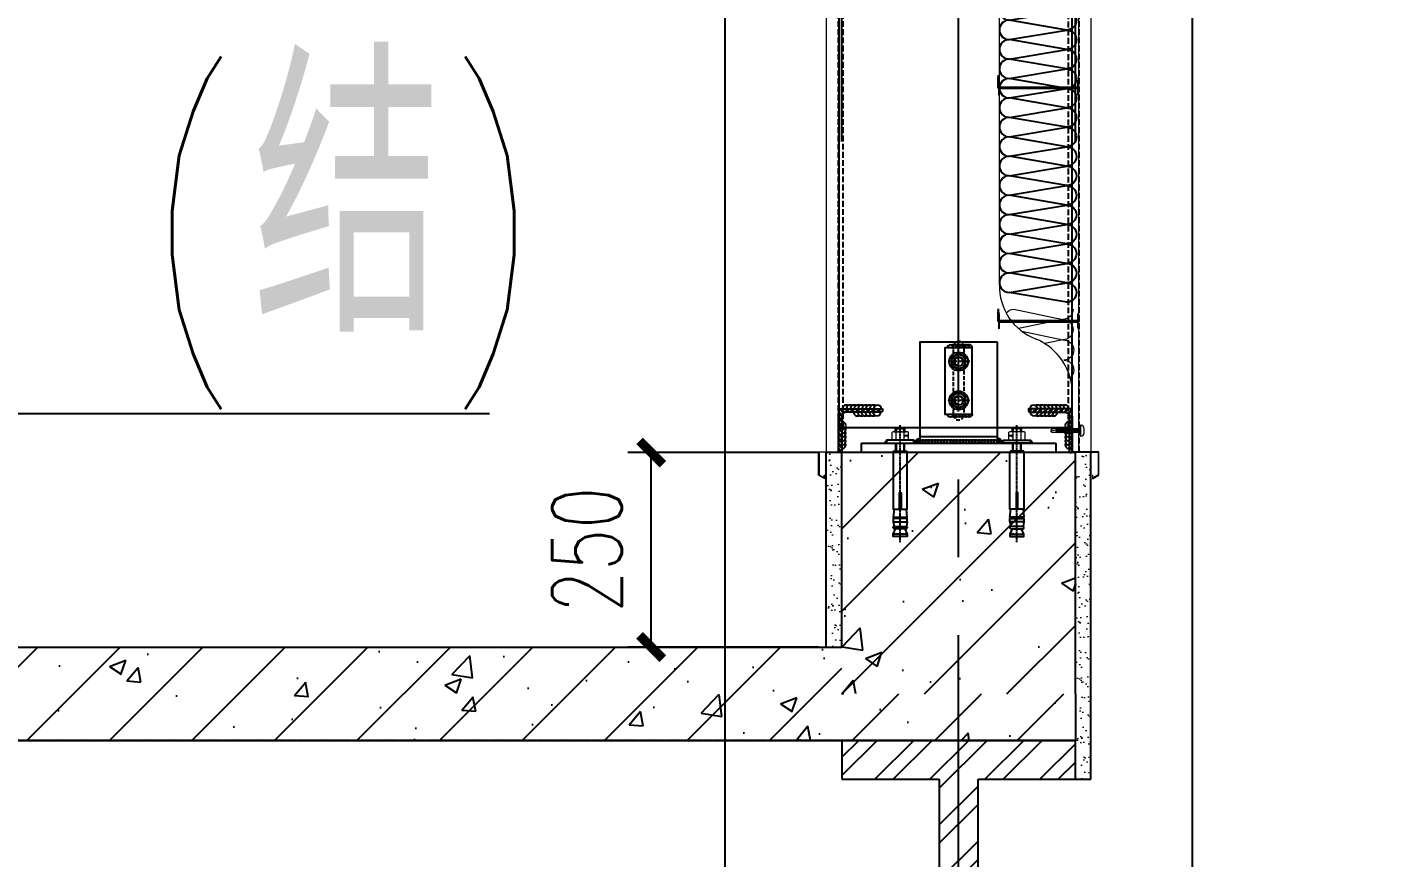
# Model space of a CAD drawing. Extents: x 220580 to 2027826, y -309201 to 71987.
# Drawn here: x 289625 to 291389, y -191068 to -190001 of the extents above; entities that cross this region are included whole.
import ezdxf
from ezdxf.enums import TextEntityAlignment as Align
from ezdxf.xclip import XClip

# ---------------------------------------------------------------- set-up
doc = ezdxf.new("R2010")
doc.units = 0
for name, pattern in [('CENTER', [2, 1.25, -0.25, 0.25, -0.25]), ('DASH', [0.35, 0.25, -0.1]), ('ZN-CENTER', [2, 1.25, -0.25, 0.25, -0.25]), ('ZN-DASH', [0.35, 0.25, -0.1])]:
    doc.linetypes.add(name, pattern=pattern)
for name, color, linetype in [('!ZN1-填充-8', 8, 'Continuous'), ('!ZN3-玻璃幕墙-4', 4, 'Continuous'), ('!ZN3-铝板幕墙-3', 3, 'Continuous'), ('!ZN4-焊缝-8', 8, 'Continuous'), ('!ZN4-辅助材料-1', 1, 'Continuous'), ('!ZN4-配件-11', 11, 'Continuous'), ('!ZN5-钢材投影-40', 40, 'Continuous'), ('!ZN5-钢材断面-2', 2, 'Continuous'), ('!ZN6-虚线-8', 8, 'ZN-DASH'), ('0-钢材投影', 40, 'Continuous'), ('1 轴线 辅助线', 1, 'CENTER'), ('11紧固件', 11, 'Continuous'), ('11配件', 11, 'Continuous'), ('20剖面图$0$AS-COLN', 6, 'Continuous'), ('20剖面图$0$PUB_HATCH', 8, 'Continuous'), ('40钢材投影', 40, 'Continuous'), ('A-AXIS-DP', 126, 'Continuous'), ('A-LIN-V', 9, 'Continuous'), ('A-SFCE', 30, 'Continuous'), ('AS-COLN', 6, 'Continuous'), ('COLUMN', 4, 'Continuous'), ('DIM', 173, 'Continuous'), ('DIM_ELEV', 3, 'Continuous'), ('DOTE', 1, 'CENTER'), ('Fill', 8, 'Continuous'), ('PUB_TEXT', 7, 'Continuous'), ('五金配件', 11, 'Continuous'), ('建-墙-填充', 8, 'Continuous'), ('建-柱-钢', 9, 'Continuous'), ('焊缝', 8, 'Continuous')]:
    doc.layers.add(name, color=color, linetype=linetype)
for name, color, linetype, lineweight in [('0_CONCRETE-HACH', 8, 'Continuous', 9), ('0_FLASHING-PST', 6, 'Continuous', 15), ('0_SCREW RIVET', 4, 'Continuous', 15), ('welding', 1, 'Continuous', 18), ('彩钢板', 6, 'Continuous', 15)]:
    doc.layers.add(name, color=color, linetype=linetype, lineweight=lineweight)
doc.layers.add('0_INSULATION', color=252, linetype='Continuous', lineweight=9, transparency=0.2)
doc.styles.add('_TCH_DIM', font='SIMPLEX', dxfattribs={"bigfont": 'GBCBIG'})
doc.styles.add('_TCH_DIM_T3', font='SIMPLEX', dxfattribs={"width": 0.705882, "bigfont": 'GBCBIG'})
doc.styles.add('DHTEXT-1', font='ROMANS.shx', dxfattribs={"width": 0.7, "bigfont": 'CHINESE.shx'})
doc.styles.add('FS', font='simplex.shx', dxfattribs={"width": 0.7, "height": 5, "bigfont": 'TSSDCHN.SHX'})
doc.dimstyles.new('_TCH_ARCH&&30', dxfattribs={"dimtxt": 89.25, "dimasz": 30, "dimexe": 30, "dimexo": 30, "dimgap": 37.875, "dimtad": 1, "dimdec": 0, "dimzin": 0, "dimdsep": 46, "dimtxsty": '_TCH_DIM_T3', "dimblk": 'ARCHTICK', "dimcen": 0.09, "dimclrt": 7, "dimazin": 2, "dimtfac": 1, "dimtdec": 0, "dimtix": 1, "dimtmove": 2, "dimatfit": 3, "dimfxl": 0, "dimtolj": 1, "dimtzin": 0, "dimarcsym": 0})
doc.dimstyles.new('ZN3', dxfattribs={"dimscale": 3, "dimtxt": 2.5, "dimasz": 1.5, "dimexe": 1, "dimexo": 2, "dimgap": 0.9, "dimtad": 1, "dimdec": 0, "dimdsep": 46, "dimtxsty": 'DHTEXT-1', "dimblk": 'ARCHTICK', "dimcen": 2.5, "dimclrd": 173, "dimclre": 173, "dimclrt": 7, "dimazin": 2, "dimtfac": 1, "dimtix": 1, "dimtmove": 2, "dimatfit": 3, "dimfxl": 0, "dimarcsym": 0})

# ---------------------------------------------------------------- blocks, each defined once
blk = doc.blocks.new('G$CBF9D2CED')
at = {"layer": '建-墙-填充'}
h = blk.add_hatch(dxfattribs=at)
h.set_pattern_fill('金属', color=256, scale=20, style=0)
h.set_pattern_definition([(45, (0, 0), (-35.3553, 35.3553), []), (45, (23.57, 0), (-35.3553, 35.3553), [])])
h.paths.add_polyline_path([(-150, 0), (-150, -50), (-25, -50), (-25, -650), (-150, -650), (-150, -700), (150, -700), (150, -650), (25, -650), (25, -50), (150, -50), (150, 0)])
at = {"layer": '建-柱-钢'}
for p, q in [((-150, 0), (-150, -50)), ((150, 0), (-150, 0)), ((150, -50), (150, 0)), ((-150, -50), (-25, -50)), ((-25, -50), (-25, -650)), ((25, -650), (25, -50)), ((25, -50), (150, -50)), ((-25, -650), (-150, -650)), ((-150, -650), (-150, -700)), ((150, -650), (25, -650)), ((150, -700), (150, -650)), ((-150, -700), (150, -700))]:
    blk.add_line(p, q, dxfattribs=at)
blk = doc.blocks.new('G$C845E5159')
at = {"layer": 'COLUMN'}
blk.add_lwpolyline([(300, 700), (300, -11000), (-300, -11000), (-300, 700), (300, 700)], dxfattribs=at)
blk = doc.blocks.new('2342432')
at = {"layer": '0_INSULATION'}
for p, q in [((-1752476.2, 571392.5), (-1752487.1, 571390.2)), ((-1752483.5, 571394), (-1752476.2, 571392.5)), ((-1752476.2, 571366.3), (-1752539.3, 571353.2)), ((-1752512.6, 571373.8), (-1752476.2, 571366.3)), ((-1752539.3, 571353.2), (-1752476.2, 571340.1)), ((-1752476.2, 571340.1), (-1752539.3, 571326.9)), ((-1752557.8, 570885.5), (-1752557.8, 571304.5)), ((-1752557.8, 571298.9), (-1752557.8, 570885.5)), ((-1752557.8, 570473.3), (-1752557.8, 570885.5)), ((-1752539.4, 570441.6), (-1752476.3, 570428.5)), ((-1752476.3, 570428.5), (-1752533.3, 570416.7)), ((-1752529.1, 570413.2), (-1752476.3, 570402.3)), ((-1752476.3, 570402.3), (-1752499.8, 570397.4))]:
    blk.add_line(p, q, dxfattribs=at)
for centre, radius, start, end in [((-1752539.4, 571444.7), 75.8, 292.1666, 346.2521), ((-1752485.9, 571307), 72, 110.2875, 181.9554), ((-1752485.9, 570470.8), 72, 178.0446, 249.7125), ((-1752541, 570332.4), 77, 9.828, 66.9693)]:
    blk.add_arc(centre, radius, start, end, dxfattribs=at)
at = {"layer": '0_INSULATION', "extrusion": (0, 0, -1)}
for centre, major_axis, ratio, start_param, end_param in [((-1752475.5, 571405.9), (-8.4, -10.7), 0.960759, 4.08278, 5.653576), ((-1752476.2, 571379.4), (0, 13.1), 0.988253, 0, 1.570796), ((-1752476.2, 571379.4), (0, 13.1), 0.988253, 1.570796, 3.141593), ((-1752476.2, 571353.2), (0, 13.1), 0.988253, 0, 1.570796), ((-1752539.3, 571340.1), (0, 13.1), 0.988253, 6.139662, 6.283185), ((-1752539.3, 571366.3), (0, 13.1), 0.988253, 3.141593, 3.269368), ((-1752476.2, 571353.2), (0, 13.1), 0.988253, 1.570796, 3.141593), ((-1752539.3, 571340.1), (0, 13.1), 0.988253, 3.141593, 4.407145), ((-1752476.2, 571327), (0, 13.1), 0.988253, 0, 1.570796), ((-1752476.3, 570441.6), (0, 13.1), 0.988253, 1.570796, 3.141593), ((-1752476.3, 570415.4), (0, 13.1), 0.988253, 0, 1.570796), ((-1752476.3, 570415.4), (0, 13.1), 0.988253, 1.570796, 3.141593), ((-1752475.5, 570388.9), (-8.4, 10.6), 0.960747, 0.629655, 2.200451), ((-1752475.3, 570389.2), (0, 13.1), 0.988253, 1.570796, 3.141593), ((-1752475.3, 570363), (0, 13.1), 0.988253, 0, 1.570796), ((-1752475.3, 570363), (0, 13.1), 0.988253, 1.570796, 2.416555)]:
    blk.add_ellipse(centre, major_axis=major_axis, ratio=ratio, start_param=start_param, end_param=end_param, dxfattribs=at)
at = {"layer": 'Fill'}
for points in [[(-1752459.1, 570885.5, 0.385563), (-1752471.5, 570896.7), (-1752545.5, 570884, -1), (-1752545.5, 570909), (-1752471.5, 570896.7, 1), (-1752471.5, 570921.7), (-1752545.5, 570909, -1), (-1752545.5, 570934), (-1752471.5, 570921.7, 1), (-1752471.5, 570946.7), (-1752545.5, 570934, -1), (-1752545.5, 570959), (-1752471.5, 570946.7, 1), (-1752471.5, 570971.7), (-1752545.5, 570959, -1), (-1752545.5, 570984), (-1752471.5, 570971.7, 1), (-1752471.5, 570996.7), (-1752545.5, 570984, -1), (-1752545.5, 571009), (-1752471.5, 570996.7, 1), (-1752471.5, 571021.7), (-1752545.5, 571009, -1), (-1752545.5, 571034), (-1752471.5, 571021.7, 1), (-1752471.5, 571046.7), (-1752545.5, 571034, -1), (-1752545.5, 571059), (-1752471.5, 571046.7, 1), (-1752471.5, 571071.7), (-1752545.5, 571059, -1), (-1752545.5, 571084), (-1752471.5, 571071.7, 1), (-1752471.5, 571096.7), (-1752545.5, 571084, -1), (-1752545.5, 571109), (-1752471.5, 571096.7, 1), (-1752471.5, 571121.7), (-1752545.5, 571109, -1), (-1752545.5, 571134), (-1752471.5, 571121.7, 1), (-1752471.5, 571146.7), (-1752545.5, 571134, -1), (-1752545.5, 571159), (-1752471.5, 571146.7, 1), (-1752471.5, 571171.7), (-1752545.5, 571159, -1), (-1752545.5, 571184), (-1752471.5, 571171.7, 1), (-1752471.5, 571196.7), (-1752545.5, 571184, -1), (-1752545.5, 571209), (-1752471.5, 571196.7, 1), (-1752471.5, 571221.7), (-1752545.5, 571209, -1), (-1752545.5, 571234), (-1752471.5, 571221.7, 1), (-1752471.5, 571246.7), (-1752545.5, 571234, -1), (-1752545.5, 571259), (-1752471.5, 571246.7, 1), (-1752471.5, 571271.7), (-1752545.5, 571259, -1), (-1752545.5, 571284), (-1752471.5, 571271.7, 1), (-1752471.5, 571296.7), (-1752545.5, 571284, -1), (-1752545.5, 571309), (-1752471.5, 571296.7, 1), (-1752471.5, 571321.7), (-1752545.5, 571309)], [(-1752459.3, 570885.5, -0.355547), (-1752471.5, 570875.5), (-1752545.5, 570888.2, 1), (-1752545.5, 570863.2), (-1752471.5, 570875.5, -1), (-1752471.5, 570850.5), (-1752545.5, 570863.2, 1), (-1752545.5, 570838.2), (-1752471.5, 570850.5, -1), (-1752471.5, 570825.5), (-1752545.5, 570838.2, 1), (-1752545.5, 570813.2), (-1752471.5, 570825.5, -1), (-1752471.5, 570800.5), (-1752545.5, 570813.2, 1), (-1752545.5, 570788.2), (-1752471.5, 570800.5, -1), (-1752471.5, 570775.5), (-1752545.5, 570788.2, 1), (-1752545.5, 570763.2), (-1752471.5, 570775.5, -1), (-1752471.5, 570750.5), (-1752545.5, 570763.2, 1), (-1752545.5, 570738.2), (-1752471.5, 570750.5, -1), (-1752471.5, 570725.5), (-1752545.5, 570738.2, 1), (-1752545.5, 570713.2), (-1752471.5, 570725.5, -1), (-1752471.5, 570700.5), (-1752545.5, 570713.2, 1), (-1752545.5, 570688.2), (-1752471.5, 570700.5, -1), (-1752471.5, 570675.5), (-1752545.5, 570688.2, 1), (-1752545.5, 570663.2), (-1752471.5, 570675.5, -1), (-1752471.5, 570650.5), (-1752545.5, 570663.2, 1), (-1752545.5, 570638.2), (-1752471.5, 570650.5, -1), (-1752471.5, 570625.5), (-1752545.5, 570638.2, 1), (-1752545.5, 570613.2), (-1752471.5, 570625.5, -1), (-1752471.5, 570600.5), (-1752545.5, 570613.2, 1), (-1752545.5, 570588.2), (-1752471.5, 570600.5, -1), (-1752471.5, 570575.5), (-1752545.5, 570588.2, 1), (-1752545.5, 570563.2), (-1752471.5, 570575.5, -1), (-1752471.5, 570550.5), (-1752545.5, 570563.2, 1), (-1752545.5, 570538.2), (-1752471.5, 570550.5, -1), (-1752471.5, 570525.5), (-1752545.5, 570538.2, 1), (-1752545.5, 570513.2), (-1752471.5, 570525.5, -1), (-1752471.5, 570500.5), (-1752545.5, 570513.2, 1), (-1752545.5, 570488.2), (-1752471.5, 570500.5, -1), (-1752471.5, 570475.5), (-1752545.5, 570488.2, 1), (-1752545.5, 570463.2), (-1752471.5, 570475.5, -1), (-1752471.5, 570450.5), (-1752545.5, 570463.2)]]:
    blk.add_lwpolyline(points, format="xyb", dxfattribs=at)
blk = doc.blocks.new('ZN-角钢56X56X4')
at = {"layer": '!ZN1-填充-8'}
h = blk.add_hatch(dxfattribs=at)
h.set_pattern_fill('ANSI32', color=256, scale=0.5, style=0)
edge = h.paths.add_edge_path()
edge.add_line((0, 0), (0, 56))
edge.add_line((0, 56), (2.7, 56))
edge.add_arc((2.7, 54.7), 1.33, 360, 450, ccw=False)
edge.add_line((4, 54.7), (4, 10))
edge.add_arc((10, 10), 6, 180, 270)
edge.add_line((10, 4), (54.7, 4))
edge.add_arc((54.7, 2.7), 1.33, 360, 450, ccw=False)
edge.add_line((56, 2.7), (56, 0))
edge.add_line((56, 0), (0, 0))
at = {"layer": '!ZN5-钢材断面-2'}
blk.add_lwpolyline([(0, 0), (0, 56), (2.7, 56, -0.414214), (4, 54.7), (4, 10, 0.414214), (10, 4), (54.7, 4, -0.414214), (56, 2.7), (56, 0), (0, 0)], format="xyb", dxfattribs=at)
blk = doc.blocks.new('20180403.16475379')
at = {"layer": '!ZN1-填充-8', "ltscale": 2}
blk.add_hatch(color=8, dxfattribs=at).paths.add_polyline_path([(0, -6), (0, 0), (6, 0, -0.414214)])
blk.add_lwpolyline([(0, 0), (0, -6, 0.414214), (6, 0)], format="xyb", dxfattribs=at)
blk = doc.blocks.new('*U1215')
at = {"color": 0, "linetype": 'CENTER', "ltscale": 3}
for p, q in [((-14.3, 0), (14.3, 0)), ((0, 14.3), (0, -14.3))]:
    blk.add_line(p, q, dxfattribs=at)
at = {"linetype": 'ByBlock', "ltscale": 10}
blk.add_lwpolyline([(9, 5.2), (0, 10.4), (-9, 5.2), (-9, -5.2), (0, -10.4), (9, -5.2)], close=True, dxfattribs=at)
for radius in [12, 9, 6]:
    blk.add_circle((0, 0), radius, dxfattribs=at)
blk.add_arc((0, 0), 5.19, 180, 90, dxfattribs=at)
blk = doc.blocks.new('_ArchTick')
at = {"color": 0, "linetype": 'ByBlock', "const_width": 0.4}
blk.add_lwpolyline([(-0.5, -0.5), (0.5, 0.5)], dxfattribs=at)
blk = doc.blocks.new('*D1253')
at = {"layer": 'A-AXIS-DP', "color": 0, "lineweight": -2, "transparency": 16777216}
for p, q in [((290641.2, -190547.1), (290396.1, -190547.1)), ((290426.1, -190797.1), (290426.1, -190547.1)), ((290641.2, -190797.1), (290396.1, -190797.1))]:
    blk.add_line(p, q, dxfattribs=at)
at = {"layer": 'Defpoints', "color": 0, "transparency": 16777216}
for p in [(290426.1, -190547.1), (290671.2, -190547.1), (290671.2, -190797.1)]:
    blk.add_point(p, dxfattribs=at)
at = {"layer": 'A-AXIS-DP', "color": 0, "lineweight": -2, "transparency": 16777216, "xscale": 30, "yscale": 30, "zscale": 30}
for p, rotation in [((290426.1, -190547.1), 90), ((290426.1, -190797.1), 270)]:
    blk.add_blockref('_ArchTick', p, dxfattribs=dict(at, rotation=rotation))
at = {"layer": 'A-AXIS-DP', "color": 7, "transparency": 16777216, "insert": (290343.6, -190672.1), "char_height": 89.25, "attachment_point": 5, "rotation": 90, "style": '_TCH_DIM_T3'}
blk.add_mtext('\\A1;250', dxfattribs=at)
blk = doc.blocks.new('*D1254')
at = {"layer": 'Defpoints', "color": 0, "ltscale": 30, "transparency": 16777216}
for p in [(290971.2, -189527.3), (290671.2, -190547.1), (290971.2, -190547.1)]:
    blk.add_point(p, dxfattribs=at)
at = {"layer": 'DIM', "color": 173, "linetype": 'ByBlock', "lineweight": -2, "ltscale": 30, "transparency": 16777216}
for p, q in [((290671.2, -190147.1), (290671.2, -189327.3)), ((290971.2, -190147.1), (290971.2, -189327.3)), ((290671.2, -189527.3), (290371.2, -189527.3)), ((290671.2, -189527.3), (290971.2, -189527.3)), ((290971.2, -189527.3), (291271.2, -189527.3))]:
    blk.add_line(p, q, dxfattribs=at)
at = {"layer": 'DIM', "color": 173, "lineweight": -2, "ltscale": 30, "transparency": 16777216, "xscale": 300, "yscale": 300, "zscale": 300}
blk.add_blockref('_ArchTick', (290671.2, -189527.3), dxfattribs=at)
at = {"layer": 'DIM', "color": 173, "lineweight": -2, "ltscale": 30, "transparency": 16777216, "xscale": 300, "yscale": 300, "zscale": 300, "rotation": 180}
blk.add_blockref('_ArchTick', (290971.2, -189527.3), dxfattribs=at)
at = {"layer": 'DIM', "color": 7, "ltscale": 30, "transparency": 16777216, "insert": (290821.2, -189097.3), "char_height": 500, "attachment_point": 5, "style": 'DHTEXT-1'}
blk.add_mtext('300', dxfattribs=at)
blk = doc.blocks.new('*U1366')
at = {"linetype": 'ByBlock', "ltscale": 15}
for points in [[(-0.5, 102), (-9, 102), (-9, 101.4), (-0.6, 101.4)], [(0.6, 101.4), (9, 101.4), (9, 102), (1.2, 102)]]:
    blk.add_lwpolyline(points, dxfattribs=at)
blk.add_lwpolyline([(0.6, 0.6), (0.6, 101.4, -0.414214), (1.2, 102), (10.9, 102), (14.3, 102.6), (10.9, 103.2), (1.2, 103.2, 0.414214), (-0.6, 101.4), (-0.6, 0.6)], format="xyb", dxfattribs=at)
at = {"color": 0, "linetype": 'ZN-CENTER', "ltscale": 6}
blk.add_lwpolyline([(16.1, 102.6), (1.2, 102.6, 0.414214), (0, 101.4), (0, -1.8)], format="xyb", dxfattribs=at)
at = {"linetype": 'ByBlock', "ltscale": 15}
blk.add_lwpolyline([(-9, 0.6), (-9, 0), (9, 0), (9, 0.6)], close=True, dxfattribs=at)
blk = doc.blocks.new('*U1367')
at = {"linetype": 'ByBlock', "ltscale": 15}
for points in [[(-0.5, 102), (-9, 102), (-9, 101.4), (-0.6, 101.4)], [(0.6, 101.4), (9, 101.4), (9, 102), (1.2, 102)]]:
    blk.add_lwpolyline(points, dxfattribs=at)
blk.add_lwpolyline([(0.6, 0.6), (0.6, 101.4, -0.414214), (1.2, 102), (10.9, 102), (14.3, 102.6), (10.9, 103.2), (1.2, 103.2, 0.414214), (-0.6, 101.4), (-0.6, 0.6)], format="xyb", dxfattribs=at)
at = {"color": 0, "linetype": 'ZN-CENTER', "ltscale": 6}
blk.add_lwpolyline([(16.1, 102.6), (1.2, 102.6, 0.414214), (0, 101.4), (0, -1.8)], format="xyb", dxfattribs=at)
at = {"linetype": 'ByBlock', "ltscale": 15}
blk.add_lwpolyline([(-9, 0.6), (-9, 0), (9, 0), (9, 0.6)], close=True, dxfattribs=at)

msp = doc.modelspace()

# ---------------------------------------------------------------- hatches: boundary and pattern name
at = {"layer": '0_CONCRETE-HACH'}
h = msp.add_hatch(dxfattribs=at)
h.set_pattern_fill('粉刷', color=256, scale=5)
h.set_pattern_definition([(37.5, (290651.247, -190797.075), (-0.6299, 19.2682), [0, -15.2, 0, -17, 0, -16.25]), (7.5, (290651.247, -190797.075), (17.6978, 28.2215), [0, -8.2, 0, -13.7, 0, -5.25]), (327.5, (290638.947, -190797.075), (31.1414, 0.0566), [0, -5, 0, -18, 0, -23.5]), (317.5, (290638.947, -190797.075), (30.0613, 8.7768), [0, -2.5, 0, -11.8, 0, -13.5])])
h.paths.add_polyline_path([(290651.2, -190547.1), (290671.2, -190547.1), (290671.2, -190797.1), (290651.2, -190797.1)])
h = msp.add_hatch(dxfattribs=at)
h.set_pattern_fill('粉刷', color=256, scale=5)
h.set_pattern_definition([(37.5, (290971.247, -190967.075), (-0.62993, 19.26824), [0, -15.2, 0, -17, 0, -16.25]), (7.5, (290971.247, -190967.075), (17.6978, 28.2215), [0, -8.2, 0, -13.7, 0, -5.25]), (327.5, (290958.947, -190967.075), (31.1414, 0.0566), [0, -5, 0, -18, 0, -23.5]), (317.5, (290958.947, -190967.075), (30.0613, 8.7768), [0, -2.5, 0, -11.8, 0, -13.5])])
h.paths.add_polyline_path([(290971.2, -190547.1), (290991.2, -190547.1), (290991.2, -190967.1), (290971.2, -190967.1)])
at = {"layer": '20剖面图$0$PUB_HATCH'}
h = msp.add_hatch(dxfattribs=at)
h.set_pattern_fill('钢筋混凝土', color=256, scale=30, style=0)
h.set_pattern_definition([(45, (290671.25, -190857.075), (-53.033, 53.033), []), (50, (290671.25, -190857.07), (215.18, -18.826), [22.5, -247.5]), (355, (290671.25, -190857.07), (-41.63, 225.66), [18, -198]), (100.45, (290689.18, -190858.64), (173.55, 206.83), [19.12, -210.34]), (46.184, (290671.25, -190797.07), (320.17, -49.66), [33.75, -371.25]), (96.64, (290697.93, -190801.2), (280.4, 292.24), [28.68, -315.51]), (351.18, (290671.25, -190797.07), (280.4, 292.24), [27, -297]), (21, (290701.25, -190812.07), (179.07, -120.786), [22.5, -247.5]), (326, (290701.25, -190812.07), (73, 217.55), [18, -198]), (71.45, (290716.17, -190822.14), (252.07, 96.76), [19.12, -210.34]), (37.5, (290671.25, -190857.075), (3.648, 99.868), [0, -195.6, 0, -201, 0, -198.75]), (7.5, (290671.25, -190857.07), (78.92, 118.324), [0, -114.6, 0, -191.1, 0, -75.75]), (327.5, (290604.35, -190857.075), (160.147, -6.766), [0, -75, 0, -234, 0, -310.5]), (317.5, (290574.35, -190857.07), (174.956, 30.03), [0, -97.5, 0, -155.4, 0, -220.5])])
h.paths.add_polyline_path([(290671.2, -190547.1), (290971.2, -190547.1), (290971.2, -190857.1), (290671.2, -190857.1)])
h = msp.add_hatch(dxfattribs=at)
h.set_pattern_fill('钢筋混凝土', color=256, scale=30, style=0)
h.set_pattern_definition([(45, (0, -1864.91), (-53.033009, 53.033009), []), (50, (0, -1864.9), (215.178055, -18.82564), [22.5, -247.5]), (355, (0, -1864.9), (-41.6254, 225.65764), [18, -198]), (100.4514, (17.93, -1866.48), (173.55281, 206.83186), [19.12206, -210.34263]), (46.1842, (0, -1804.9), (320.17231, -49.6557), [33.75, -371.25]), (96.6356, (26.68, -1809.05), (280.3988, 292.23536), [28.6831, -315.5139]), (351.1842, (0, -1804.9), (280.39858, 292.23558), [27, -297]), (21, (30, -1819.9), (179.07212, -120.78567), [22.5, -247.5]), (326, (30, -1819.9), (72.9946, 217.54501), [18, -198]), (71.4514, (44.92, -1829.97), (252.06679, 96.75915), [19.12206, -210.34263]), (37.5, (0, -1864.91), (3.647957, 99.868156), [0, -195.6, 0, -201, 0, -198.75]), (7.5, (0, -1864.91), (78.92086, 118.323514), [0, -114.6, 0, -191.1, 0, -75.75]), (327.5, (-66.9, -1864.91), (160.14673, -6.766462), [0, -75, 0, -234, 0, -310.5]), (317.5, (-96.9, -1864.91), (174.95585, 30.031495), [0, -97.5, 0, -155.4, 0, -220.5])])
h.paths.add_polyline_path([(290971.2, -190857.1), (290671.2, -190857.1), (290671.2, -190797.1), (287912.5, -190797.1), (287912.5, -190917.1), (290971.2, -190917.1)])

# ---------------------------------------------------------------- linework, layer by layer
at = {"layer": '!ZN3-铝板幕墙-3', "ltscale": 2000}
msp.add_line((290971.2, -190967.1), (290991.2, -190967.1), dxfattribs=at)
at = {"layer": '!ZN4-焊缝-8', "color": 8, "ltscale": 20}
for centre, start, end in [((290676.9, -190491.1), 60, 180), ((290681.9, -190491.1), 60, 180), ((290681.9, -190491.1), 120, 180), ((290686.9, -190491.1), 60, 180), ((290686.9, -190491.1), 120, 180), ((290691.3, -190495.1), 180, 300), ((290691.9, -190491.1), 60, 180), ((290691.9, -190491.1), 120, 180), ((290696.3, -190495.1), 180, 300), ((290696.3, -190495.1), 180, 240), ((290696.9, -190491.1), 60, 180), ((290696.9, -190491.1), 120, 180), ((290701.3, -190495.1), 180, 300), ((290701.3, -190495.1), 180, 240), ((290701.9, -190491.1), 60, 180), ((290701.9, -190491.1), 120, 180), ((290706.3, -190495.1), 180, 300), ((290706.3, -190495.1), 180, 240), ((290706.9, -190491.1), 60, 180), ((290706.9, -190491.1), 120, 180), ((290711.3, -190495.1), 180, 300), ((290711.3, -190495.1), 180, 240), ((290711.9, -190491.1), 60, 180), ((290711.9, -190491.1), 120, 180), ((290716.3, -190495.1), 180, 0), ((290716.3, -190495.1), 180, 240), ((290716.9, -190491.1), 0, 180), ((290716.9, -190491.1), 120, 180), ((290917.6, -190491.1), 0, 180), ((290918.2, -190495.1), 180, 0), ((290922.6, -190491.1), 0, 120), ((290917.6, -190491.1), 0, 60), ((290918.2, -190495.1), 300, 0), ((290923.2, -190495.1), 240, 0), ((290927.6, -190491.1), 0, 120), ((290922.6, -190491.1), 0, 60), ((290923.2, -190495.1), 300, 0), ((290928.2, -190495.1), 240, 0), ((290932.6, -190491.1), 0, 120), ((290927.6, -190491.1), 0, 60), ((290928.2, -190495.1), 300, 0), ((290933.2, -190495.1), 240, 0), ((290937.6, -190491.1), 0, 120), ((290932.6, -190491.1), 0, 60), ((290933.2, -190495.1), 300, 0), ((290938.2, -190495.1), 240, 0), ((290942.6, -190491.1), 0, 120), ((290937.6, -190491.1), 0, 60), ((290938.2, -190495.1), 300, 0), ((290943.2, -190495.1), 240, 0), ((290947.6, -190491.1), 0, 120), ((290942.6, -190491.1), 0, 60), ((290952.6, -190491.1), 0, 120), ((290947.6, -190491.1), 0, 60), ((290957.6, -190491.1), 0, 120), ((290952.6, -190491.1), 0, 60), ((290671.2, -190512.3), 270, 90), ((290671.2, -190512.3), 270, 330), ((290671.2, -190517.3), 270, 30), ((290963.2, -190512.3), 90, 270), ((290963.2, -190517.3), 150, 270), ((290963.2, -190512.3), 210, 270), ((290671.2, -190517.3), 270, 330), ((290671.2, -190522.3), 270, 30), ((290671.2, -190522.3), 270, 330), ((290671.2, -190527.3), 270, 30), ((290671.2, -190527.3), 270, 330), ((290671.2, -190532.3), 270, 30), ((290671.2, -190532.3), 270, 330), ((290671.2, -190537.3), 270, 30), ((290963.2, -190522.3), 150, 270), ((290963.2, -190527.3), 150, 270), ((290963.2, -190532.3), 150, 270), ((290963.2, -190537.3), 150, 270), ((290963.2, -190517.3), 210, 270), ((290963.2, -190522.3), 210, 270), ((290963.2, -190527.3), 210, 270), ((290963.2, -190532.3), 210, 270)]:
    msp.add_arc(centre, 5, start, end, dxfattribs=at)
at = {"layer": '!ZN4-辅助材料-1'}
for points in [[(290838.7, -190412.6, 0.57735), (290832.7, -190409.1, -0.267949), (290834.7, -190412.6, 0.57735), (290828.7, -190409.1, -0.267949), (290830.7, -190412.6, 0.57735), (290824.7, -190409.1, -0.267949), (290826.7, -190412.6, 0.57735), (290820.7, -190409.1, -0.267949), (290822.7, -190412.6, 0.57735), (290816.7, -190409.1, -0.267949), (290818.7, -190412.6, 0.57735), (290812.7, -190409.1, -0.267949), (290814.7, -190412.6, 1), (290806.7, -190412.6, 1)], [(290838.7, -190497.6, -0.57735), (290832.7, -190501, 0.267949), (290834.7, -190497.6, -0.57735), (290828.7, -190501, 0.267949), (290830.7, -190497.6, -0.57735), (290824.7, -190501, 0.267949), (290826.7, -190497.6, -0.57735), (290820.7, -190501, 0.267949), (290822.7, -190497.6, -0.57735), (290816.7, -190501, 0.267949), (290818.7, -190497.6, -0.57735), (290812.7, -190501, 0.267949), (290814.7, -190497.6, -1), (290806.7, -190497.6, -1)]]:
    msp.add_lwpolyline(points, format="xyb", dxfattribs=at)
at = {"layer": '!ZN5-钢材投影-40'}
for p, q in [((290667.2, -189919.1), (290667.2, -190515.1)), ((290967.2, -190515.1), (290967.2, -189919.1)), ((290667.2, -190515.1), (290967.2, -190515.1))]:
    msp.add_line(p, q, dxfattribs=at)
at = {"layer": '!ZN5-钢材投影-40', "ltscale": 50}
msp.add_line((290871.2, -190527.1), (290771.2, -190527.1), dxfattribs=at)
at = {"layer": '!ZN5-钢材投影-40'}
for points in [[(290871.2, -190405.1), (290771.2, -190405.1), (290771.2, -190535.1), (290871.2, -190535.1)], [(290838.7, -190412.6), (290803.7, -190412.6), (290803.7, -190497.6), (290838.7, -190497.6), (290838.7, -190412.6)]]:
    msp.add_lwpolyline(points, close=True, dxfattribs=at)
at = {"layer": '!ZN6-虚线-8', "ltscale": 30}
for p, q in [((290666.6, -189919.1), (290666.6, -190547.1)), ((290672.2, -189919.1), (290672.2, -190515.1)), ((290962.2, -190515.1), (290962.2, -189919.1)), ((290975.8, -189919.1), (290975.8, -190546.2))]:
    msp.add_line(p, q, dxfattribs=at)
at = {"layer": '!ZN6-虚线-8', "linetype": 'ZN-DASH', "ltscale": 20}
for p, q in [((290814.7, -190413.8), (290814.7, -190410.8)), ((290827.7, -190410.8), (290827.7, -190413.8)), ((290814.7, -190496.8), (290814.7, -190413.8)), ((290827.7, -190413.8), (290827.7, -190496.8)), ((290814.7, -190498.8), (290814.7, -190496.8)), ((290827.7, -190496.8), (290827.7, -190498.8))]:
    msp.add_line(p, q, dxfattribs=at)
for centre, start, end in [((290821.2, -190410.8), 0, 180), ((290821.2, -190498.8), 180, 0)]:
    msp.add_arc(centre, 6.5, start, end, dxfattribs=at)
msp.add_line((290971.2, -190547.1), (290671.2, -190547.1))
at = {"layer": '0-钢材投影', "ltscale": 10}
for p, q in [((290696.2, -190547.1), (290696.2, -190535.1)), ((290946.2, -190535.1), (290946.2, -190547.1)), ((290946.2, -190547.1), (290696.2, -190547.1))]:
    msp.add_line(p, q, dxfattribs=at)
at = {"layer": '0_CONCRETE-HACH'}
msp.add_line((290651.2, -190547.1, 0), (290671.2, -190547.1, 0), dxfattribs=at)
at = {"layer": '0_FLASHING-PST'}
for p, q in [((290666.6, -190546.2), (290666.6, -190500.2)), ((290666.6, -190500.2), (290667.2, -190500.2)), ((290667.2, -190500.2), (290667.2, -190546.8)), ((290967.8, -190500.2), (290967.2, -190500.2)), ((290967.2, -190500.2), (290967.2, -190546.8)), ((290967.8, -190546.2), (290967.8, -190500.2)), ((290641.2, -190576.2), (290641.2, -190546.2)), ((290641.2, -190546.2), (290666.6, -190546.2)), ((290667.2, -190546.8), (290641.8, -190546.8)), ((290641.8, -190546.8), (290641.8, -190575.8)), ((290967.2, -190546.8), (291000.6, -190546.8)), ((291001.2, -190546.2), (290967.8, -190546.2)), ((291000.6, -190546.8), (291000.6, -190575.8)), ((291001.2, -190576.2), (291001.2, -190546.2)), ((290649.2, -190580.8), (290641.2, -190576.2)), ((290641.8, -190575.8), (290648.6, -190579.7)), ((290648.6, -190579.7), (290648.6, -190576.2)), ((290648.6, -190576.2), (290649.2, -190576.2)), ((290649.2, -190576.2), (290649.2, -190580.8)), ((290993.2, -190576.2), (290993.2, -190580.8)), ((290993.2, -190580.8), (291001.2, -190576.2)), ((290993.8, -190576.2), (290993.2, -190576.2)), ((291000.6, -190575.8), (290993.8, -190579.7)), ((290993.8, -190579.7), (290993.8, -190576.2))]:
    msp.add_line(p, q, dxfattribs=at)
at = {"layer": '0_INSULATION', "extrusion": (0, 0, -1)}
for centre, start_param, end_param in [((290892.3, -190376), 5.406397, 6.283185), ((290892.3, -190664.5), 6.139662, 6.283185), ((290892.3, -190638.3), 3.141593, 3.269368)]:
    msp.add_ellipse(centre, major_axis=(0, 13.1), ratio=0.988253, start_param=start_param, end_param=end_param, dxfattribs=at)
at = {"layer": '0_SCREW RIVET'}
for p, q in [((290939.8, -190519.1), (290941.6, -190516.8)), ((290941.6, -190521.3), (290939.8, -190519.1)), ((290947.1, -190516.8), (290941.6, -190516.8)), ((290949.3, -190516.8), (290947.6, -190516.8)), ((290951.5, -190516.8), (290949.8, -190516.8)), ((290953.7, -190516.8), (290952, -190516.8)), ((290955.9, -190516.8), (290954.2, -190516.8)), ((290958.1, -190516.8), (290956.4, -190516.8)), ((290960.3, -190516.8), (290958.6, -190516.8)), ((290962.5, -190516.8), (290960.8, -190516.8)), ((290964.7, -190516.8), (290963, -190516.8)), ((290966.9, -190516.8), (290965.2, -190516.8)), ((290969.1, -190516.8), (290967.4, -190516.8)), ((290971.3, -190516.8), (290969.6, -190516.8)), ((290973.6, -190516.8), (290971.8, -190516.8)), ((290975.8, -190516.8), (290974.1, -190516.8)), ((290946.7, -190521.3), (290941.6, -190521.3)), ((290948.9, -190521.3), (290947.2, -190521.3)), ((290951.1, -190521.3), (290949.4, -190521.3)), ((290953.3, -190521.3), (290951.6, -190521.3)), ((290955.5, -190521.3), (290953.8, -190521.3)), ((290957.7, -190521.3), (290956, -190521.3)), ((290959.9, -190521.3), (290958.2, -190521.3)), ((290962.1, -190521.3), (290960.4, -190521.3)), ((290964.3, -190521.3), (290962.6, -190521.3)), ((290966.5, -190521.3), (290964.8, -190521.3)), ((290968.7, -190521.3), (290967, -190521.3)), ((290970.9, -190521.3), (290969.2, -190521.3)), ((290973.2, -190521.3), (290971.5, -190521.3)), ((290975.8, -190521.3), (290973.7, -190521.3))]:
    msp.add_line(p, q, dxfattribs=at)
for points in [[(290939.8, -190519.1), (290948.5, -190517.7), (290947, -190517.1), (290947, -190517.1), (290946.5, -190516.8)], [(290947.5, -190517.9), (290947.2, -190521.3), (290946.9, -190521.8), (290946.7, -190521.3), (290947, -190518)], [(290947.5, -190517.3), (290947.6, -190516.8), (290947.3, -190516.3), (290947.1, -190516.8), (290947, -190517.1)]]:
    msp.add_lwpolyline(points, dxfattribs=at)
for points in [[(290948.9, -190521.3), (290949.3, -190516.8), (290949.6, -190516.3), (290949.8, -190516.8), (290949.4, -190521.3), (290949.1, -190521.8)], [(290951.1, -190521.3), (290951.5, -190516.8), (290951.8, -190516.3), (290952, -190516.8), (290951.6, -190521.3), (290951.3, -190521.8)], [(290953.3, -190521.3), (290953.7, -190516.8), (290954, -190516.3), (290954.2, -190516.8), (290953.8, -190521.3), (290953.5, -190521.8)], [(290955.5, -190521.3), (290955.9, -190516.8), (290956.2, -190516.3), (290956.4, -190516.8), (290956, -190521.3), (290955.7, -190521.8)], [(290957.7, -190521.3), (290958.1, -190516.8), (290958.4, -190516.3), (290958.6, -190516.8), (290958.2, -190521.3), (290957.9, -190521.8)], [(290959.9, -190521.3), (290960.3, -190516.8), (290960.6, -190516.3), (290960.8, -190516.8), (290960.4, -190521.3), (290960.1, -190521.8)], [(290962.1, -190521.3), (290962.5, -190516.8), (290962.8, -190516.3), (290963, -190516.8), (290962.6, -190521.3), (290962.3, -190521.8)], [(290964.3, -190521.3), (290964.7, -190516.8), (290965, -190516.3), (290965.2, -190516.8), (290964.8, -190521.3), (290964.5, -190521.8)], [(290966.5, -190521.3), (290966.9, -190516.8), (290967.2, -190516.3), (290967.4, -190516.8), (290967, -190521.3), (290966.7, -190521.8)], [(290968.7, -190521.3), (290969.1, -190516.8), (290969.4, -190516.3), (290969.6, -190516.8), (290969.2, -190521.3), (290968.9, -190521.8)], [(290970.9, -190521.3), (290971.3, -190516.8), (290971.6, -190516.3), (290971.8, -190516.8), (290971.5, -190521.3), (290971.2, -190521.8)], [(290973.2, -190521.3), (290973.6, -190516.8), (290973.8, -190516.3), (290974.1, -190516.8), (290973.7, -190521.3), (290973.4, -190521.8)], [(290977.8, -190523.6), (290977.8, -190514.6), (290975.8, -190514.6), (290975.8, -190523.6)]]:
    msp.add_lwpolyline(points, close=True, dxfattribs=at)
msp.add_lwpolyline([(290978.6, -190526.1, 0.414214), (290982.6, -190522.1), (290982.6, -190516.1, 0.414214), (290978.6, -190512.1), (290978.6, -190512.1), (290977.8, -190512.1), (290977.8, -190526.1), (290978.6, -190526.1)], format="xyb", close=True, dxfattribs=at)
at = {"layer": '1 轴线 辅助线', "ltscale": 400}
msp.add_line((290821.2, -198481.7), (290821.2, -178408.5), dxfattribs=at)
at = {"layer": '11紧固件', "lineweight": 9, "ltscale": 2}
for p, q in [((290738.5, -190520.3), (290754, -190520.3)), ((290904, -190520.3), (290888.5, -190520.3)), ((290737.2, -190545.6), (290737.7, -190545.1)), ((290737.7, -190545.1), (290754.7, -190545.1)), ((290755.2, -190545.6), (290754.7, -190545.1)), ((290887.2, -190545.6), (290887.7, -190545.1)), ((290904.7, -190545.1), (290887.7, -190545.1)), ((290905.2, -190545.6), (290904.7, -190545.1))]:
    msp.add_line(p, q, dxfattribs=at)
for centre, radius, start, end in [((290738.5, -190527.3), 7, 68.2132, 111.7868), ((290746.2, -190547.5), 27.2, 79.0073, 100.9927), ((290754, -190527.3), 7, 68.2132, 111.7868), ((290888.5, -190527.3), 7, 68.2132, 111.7868), ((290896.2, -190547.5), 27.2, 79.0073, 100.9927), ((290904, -190527.3), 7, 68.2132, 111.7868)]:
    msp.add_arc(centre, radius, start, end, dxfattribs=at)
at = {"layer": '11配件'}
for points in [[(290755.2, -190545.6), (290737.2, -190545.6), (290737.2, -190620.1), (290745.2, -190620.1), (290745.2, -190599.1), (290747.2, -190599.1), (290747.2, -190620.1), (290755.2, -190620.1), (290755.2, -190545.6)], [(290887.2, -190545.6), (290905.2, -190545.6), (290905.2, -190620.1), (290897.2, -190620.1), (290897.2, -190599.1), (290895.2, -190599.1), (290895.2, -190620.1), (290887.2, -190620.1), (290887.2, -190545.6)], [(290738.2, -190620.1), (290737.2, -190630.1), (290755.2, -190630.1), (290754.2, -190620.1)], [(290904.2, -190620.1), (290905.2, -190630.1), (290887.2, -190630.1), (290888.2, -190620.1)], [(290737.2, -190636.1), (290755.2, -190636.1), (290755.2, -190632.1), (290737.2, -190632.1), (290737.2, -190636.1), (290738.2, -190642.1)], [(290755.2, -190636.1), (290754.2, -190642.1), (290755.2, -190643.1), (290755.2, -190644.1), (290754.2, -190645.1), (290738.2, -190645.1), (290737.2, -190644.1), (290737.2, -190643.1), (290738.2, -190642.1), (290754.2, -190642.1)], [(290738.7, -190632.1), (290738.7, -190630.1)], [(290753.7, -190632.1), (290753.7, -190630.1)], [(290905.2, -190636.1), (290887.2, -190636.1), (290887.2, -190632.1), (290905.2, -190632.1), (290905.2, -190636.1), (290904.2, -190642.1)], [(290887.2, -190636.1), (290888.2, -190642.1), (290887.2, -190643.1), (290887.2, -190644.1), (290888.2, -190645.1), (290904.2, -190645.1), (290905.2, -190644.1), (290905.2, -190643.1), (290904.2, -190642.1), (290888.2, -190642.1)], [(290888.7, -190632.1), (290888.7, -190630.1)], [(290903.7, -190632.1), (290903.7, -190630.1)], [(290752.2, -190645.1), (290755.2, -190652.1), (290755.2, -190655.1), (290737.2, -190655.1), (290737.2, -190652.1), (290740.2, -190645.1)], [(290755.2, -190652.1), (290737.2, -190652.1)], [(290890.2, -190645.1), (290887.2, -190652.1), (290887.2, -190655.1), (290905.2, -190655.1), (290905.2, -190652.1), (290902.2, -190645.1)], [(290887.2, -190652.1), (290905.2, -190652.1)]]:
    msp.add_lwpolyline(points, dxfattribs=at)
at = {"layer": '20剖面图$0$AS-COLN'}
msp.add_line((290971.2, -190547.1), (290671.2, -190547.1), dxfattribs=at)
at = {"layer": 'A-LIN-V'}
for p, q in [((290651.2, -190797.1), (290651.2, -190546.2)), ((290991.2, -190967.1), (290991.2, -190546.2))]:
    msp.add_line(p, q, dxfattribs=at)
at = {"layer": 'A-SFCE', "linetype": 'DASH'}
msp.add_line((290671.2, -190917.1), (287912.5, -190917.1), dxfattribs=at)
at = {"layer": 'AS-COLN'}
for p, q in [((290671.2, -190797.1), (290671.2, -190547.1)), ((290971.2, -190857.1), (290971.2, -190547.1)), ((287912.5, -190797.1), (290671.2, -190797.1)), ((290971.2, -190857.1), (290971.2, -190917.1)), ((287912.5, -190917.1), (290971.2, -190917.1))]:
    msp.add_line(p, q, dxfattribs=at)
at = {"layer": 'DIM_ELEV'}
msp.add_line((288773.5, -190497.1), (290218.5, -190497.1), dxfattribs=at)
at = {"layer": 'Fill'}
for p, q in [((290741.3, -190520.3), (290741.3, -190516.3)), ((290751.2, -190520.3), (290751.2, -190516.3)), ((290891.3, -190520.3), (290891.3, -190516.3)), ((290901.2, -190520.3), (290901.2, -190516.3))]:
    msp.add_line(p, q, dxfattribs=at)
at = {"layer": '五金配件'}
for p, q in [((290741.3, -190515.3), (290740.3, -190516.3)), ((290740.3, -190516.3), (290752.2, -190516.3)), ((290740.3, -190520.3), (290740.3, -190516.3)), ((290741.3, -190515.3), (290751.2, -190515.3)), ((290751.2, -190515.3), (290752.2, -190516.3)), ((290752.2, -190520.3), (290752.2, -190516.3)), ((290891.3, -190515.3), (290890.3, -190516.3)), ((290890.3, -190520.3), (290890.3, -190516.3)), ((290902.2, -190516.3), (290890.3, -190516.3)), ((290901.2, -190515.3), (290891.3, -190515.3)), ((290901.2, -190515.3), (290902.2, -190516.3)), ((290902.2, -190520.3), (290902.2, -190516.3))]:
    msp.add_line(p, q, dxfattribs=at)
at = {"layer": '彩钢板'}
for p, q in [((290651.2, -189919.1), (290651.2, -190547.1)), ((290667.2, -189919.1), (290667.2, -190547.1)), ((290975.2, -189919.1), (290975.2, -190546.2)), ((290991.2, -189919.1), (290991.2, -190546.2))]:
    msp.add_line(p, q, dxfattribs=at)
at = {"layer": '焊缝', "ltscale": 500}
for points in [[(290807.2, -190535.1, 0.57735), (290801.2, -190531.6, -0.267949), (290803.2, -190535.1, 0.57735), (290797.2, -190531.6, -0.267949), (290799.2, -190535.1, 0.57735), (290793.2, -190531.6, -0.267949), (290795.2, -190535.1, 0.57735), (290789.2, -190531.6, -0.267949), (290791.2, -190535.1, 0.57735), (290785.2, -190531.6, -0.267949), (290787.2, -190535.1, 0.57735), (290781.2, -190531.6, -0.267949), (290783.2, -190535.1, 0.57735), (290777.2, -190531.6, -0.267949), (290779.2, -190535.1, 0.57735), (290773.2, -190531.6, -0.267949), (290775.2, -190535.1, 0.57735), (290769.2, -190531.6, -0.267949), (290771.2, -190535.1)], [(290871.2, -190535.1, 0.57735), (290865.2, -190531.6, -0.267949), (290867.2, -190535.1, 0.57735), (290861.2, -190531.6, -0.267949), (290863.2, -190535.1, 0.57735), (290857.2, -190531.6, -0.267949), (290859.2, -190535.1, 0.57735), (290853.2, -190531.6, -0.267949), (290855.2, -190535.1, 0.57735), (290849.2, -190531.6, -0.267949), (290851.2, -190535.1, 0.57735), (290845.2, -190531.6, -0.267949), (290847.2, -190535.1, 0.57735), (290841.2, -190531.6, -0.267949), (290843.2, -190535.1, 0.57735), (290837.2, -190531.6, -0.267949), (290839.2, -190535.1, 0.57735), (290833.2, -190531.6, -0.267949), (290835.2, -190535.1, 0.57735), (290829.2, -190531.6, -0.267949), (290831.2, -190535.1, 0.57735), (290825.2, -190531.6, -0.267949), (290827.2, -190535.1, 0.57735), (290821.2, -190531.6, -0.267949), (290823.2, -190535.1, 0.57735), (290817.2, -190531.6, -0.267949), (290819.2, -190535.1, 0.57735), (290813.2, -190531.6, -0.267949), (290815.2, -190535.1, 0.57735), (290809.2, -190531.6, -0.267949), (290811.2, -190535.1, 0.57735), (290805.2, -190531.6, 0.57735)]]:
    msp.add_lwpolyline(points, format="xyb", dxfattribs=at)

# ---------------------------------------------------------------- block references
at = {"layer": '!ZN3-玻璃幕墙-4', "ltscale": 50, "xscale": -1, "rotation": 270}
msp.add_blockref('20180403.16475379', (290771.2, -190535.1), dxfattribs=at)
at = {"layer": '!ZN3-玻璃幕墙-4', "ltscale": 50, "rotation": 90}
msp.add_blockref('20180403.16475379', (290871.2, -190535.1), dxfattribs=at)
at = {"layer": '!ZN4-配件-11', "color": 1, "rotation": 90}
for name, p in [('*U1367', (290974.8, -190078.3)), ('*U1366', (290974.8, -190378.3))]:
    msp.add_blockref(name, p, dxfattribs=at)
at = {"layer": '!ZN4-配件-11', "color": 1, "ltscale": 50, "rotation": 180}
for p in [(290821.2, -190430.1), (290821.2, -190480.1)]:
    msp.add_blockref('*U1215', p, dxfattribs=at)
at = {"layer": '!ZN5-钢材断面-2', "extrusion": (0, 0, -1), "xscale": -1, "zscale": -1, "rotation": 90}
msp.add_blockref('ZN-角钢56X56X4', (-290667.2, -190491.1), dxfattribs=at)
at = {"layer": '!ZN5-钢材断面-2', "extrusion": (0, 0, -1), "zscale": -1, "rotation": 270}
msp.add_blockref('ZN-角钢56X56X4', (-290967.2, -190491.1), dxfattribs=at)
at = {"layer": 'A-LIN-V'}
ref = msp.add_blockref('G$C845E5159', (290821.2, -184297.1), dxfattribs=at)
XClip(ref).set_block_clipping_path([(-1212.3866562452, -12616.0079631957), (3210.2872155558, -1319.5526150048)])
for name, p in [('2342432', (2043431.6, -760804.5)), ('G$CBF9D2CED', (290821.2, -190917.1))]:
    msp.add_blockref(name, p, dxfattribs=at)

# ---------------------------------------------------------------- texts
at = {"layer": 'PUB_TEXT', "style": '_TCH_DIM'}
msp.add_text('结', height=337.6, dxfattribs=at).set_placement((289914.4, -190392.1))
at = {"layer": 'PUB_TEXT', "style": '_TCH_DIM', "width": 0.705882}
for s, p in [('(', (289774.4, -190392.1)), (')', (290160.2, -190392.1))]:
    msp.add_text(s, height=297.5, dxfattribs=at).set_placement(p)

# ---------------------------------------------------------------- dimensions: what is measured, and where the dimension line sits
at = {"layer": 'A-AXIS-DP'}
dim = msp.add_aligned_dim(p1=(290671.2, -190797.1), p2=(290671.2, -190547.1), distance=245.1, dimstyle='_TCH_ARCH&&30', dxfattribs=at)
dim.commit()
dim.dimension.update_dxf_attribs({"geometry": '*D1253', "text_midpoint": (290343.6, -190672.1)})

# ---------------------------------------------------------------- next in the draw order: wipeouts: each hides what was drawn before it
msp.add_wipeout([(290763.7, -190535.1), (290763.7, -190531.1), (290728.7, -190531.1), (290728.7, -190535.1)]).dxf.layer = '40钢材投影'

# ---------------------------------------------------------------- next in the draw order: linework, layer by layer
at = {"layer": '0-钢材投影', "ltscale": 10}
msp.add_line((290696.2, -190535.1), (290946.2, -190535.1), dxfattribs=at)
at = {"layer": '11紧固件', "lineweight": 9, "ltscale": 2}
for p, q in [((290735.9, -190530.6), (290735.9, -190520.8)), ((290737, -190531.1), (290755.4, -190531.1)), ((290738.5, -190531.1), (290754, -190531.1)), ((290740.3, -190545.1), (290740.3, -190535.1)), ((290741.1, -190530.6), (290741.1, -190520.8)), ((290751.4, -190530.6), (290751.4, -190520.8)), ((290752.2, -190545.1), (290752.2, -190535.1)), ((290756.6, -190530.6), (290756.6, -190520.8))]:
    msp.add_line(p, q, dxfattribs=at)
for centre, radius, start, end in [((290738.5, -190524.1), 7, 248.2132, 291.7868), ((290746.2, -190503.8), 27.2, 259.0073, 280.9927), ((290754, -190524.1), 7, 248.2132, 291.7868)]:
    msp.add_arc(centre, radius, start, end, dxfattribs=at)
at = {"layer": '40钢材投影'}
msp.add_lwpolyline([(290763.7, -190535.1), (290763.7, -190531.1), (290728.7, -190531.1), (290728.7, -190535.1)], close=True, dxfattribs=at)
at = {"layer": 'DOTE'}
msp.add_line((290746.2, -190662.2), (290746.2, -190512.1), dxfattribs=at)
at = {"layer": 'Fill'}
for p, q in [((290741.3, -190545.1), (290741.3, -190535.1)), ((290751.2, -190545.1), (290751.2, -190535.1))]:
    msp.add_line(p, q, dxfattribs=at)
at = {"layer": 'welding', "color": 8}
for points in [[(290728.7, -190534.6, 0.414214), (290728.2, -190535.1)], [(290765.2, -190535.1, 0.414214), (290763.7, -190533.6)], [(290764.7, -190535.1, 0.414214), (290763.7, -190534.1)], [(290764.2, -190535.1, 0.414214), (290763.7, -190534.6)]]:
    msp.add_lwpolyline(points, format="xyb", dxfattribs=at)
for centre, radius, start, end in [((290729.2, -190535), 2.97, 99.0812, 181.3077), ((290728.7, -190535.1), 2, 90, 180), ((290728.7, -190535.1), 1.5, 90, 180), ((290728.7, -190535.1), 1, 90, 180), ((290763.3, -190535), 2.97, 358.6923, 80.9188), ((290763.7, -190535.1), 2, 0, 90)]:
    msp.add_arc(centre, radius, start, end, dxfattribs=at)

# ---------------------------------------------------------------- next in the draw order: texts
at = {"layer": '11紧固件', "lineweight": 9, "ltscale": 2, "style": 'FS', "width": 0.8}
msp.add_text('M12', height=2, dxfattribs=at).set_placement((290754.4, -190525.4), align=Align.MIDDLE)

# ---------------------------------------------------------------- next in the draw order: wipeouts: each hides what was drawn before it
msp.add_wipeout([(290878.7, -190535.1), (290878.7, -190531.1), (290913.7, -190531.1), (290913.7, -190535.1)]).dxf.layer = '40钢材投影'

# ---------------------------------------------------------------- next in the draw order: linework, layer by layer
at = {"layer": '11紧固件', "lineweight": 9, "ltscale": 2}
for p, q in [((290885.9, -190530.6), (290885.9, -190520.8)), ((290905.4, -190531.1), (290887, -190531.1)), ((290904, -190531.1), (290888.5, -190531.1)), ((290890.3, -190545.1), (290890.3, -190535.1)), ((290891.1, -190530.6), (290891.1, -190520.8)), ((290901.4, -190530.6), (290901.4, -190520.8)), ((290902.2, -190545.1), (290902.2, -190535.1)), ((290906.6, -190530.6), (290906.6, -190520.8))]:
    msp.add_line(p, q, dxfattribs=at)
for centre, radius, start, end in [((290888.5, -190524.1), 7, 248.2132, 291.7868), ((290896.2, -190503.8), 27.2, 259.0073, 280.9927), ((290904, -190524.1), 7, 248.2132, 291.7868)]:
    msp.add_arc(centre, radius, start, end, dxfattribs=at)
at = {"layer": '40钢材投影'}
msp.add_lwpolyline([(290878.7, -190535.1), (290878.7, -190531.1), (290913.7, -190531.1), (290913.7, -190535.1)], close=True, dxfattribs=at)
at = {"layer": 'DOTE'}
msp.add_line((290896.2, -190662.2), (290896.2, -190512.1), dxfattribs=at)
at = {"layer": 'Fill'}
for p, q in [((290891.3, -190545.1), (290891.3, -190535.1)), ((290901.2, -190545.1), (290901.2, -190535.1))]:
    msp.add_line(p, q, dxfattribs=at)
at = {"layer": 'welding', "color": 8}
for points in [[(290877.2, -190535.1, -0.414214), (290878.7, -190533.6)], [(290877.7, -190535.1, -0.414214), (290878.7, -190534.1)], [(290878.2, -190535.1, -0.414214), (290878.7, -190534.6)], [(290913.7, -190534.6, -0.414214), (290914.2, -190535.1)]]:
    msp.add_lwpolyline(points, format="xyb", dxfattribs=at)
for centre, radius, start, end in [((290879.2, -190535), 2.97, 99.0812, 181.3077), ((290878.7, -190535.1), 2, 90, 180), ((290913.3, -190535), 2.97, 358.6923, 80.9188), ((290913.7, -190535.1), 2, 0, 90), ((290913.7, -190535.1), 1.5, 0, 90), ((290913.7, -190535.1), 1, 0, 90)]:
    msp.add_arc(centre, radius, start, end, dxfattribs=at)

# ---------------------------------------------------------------- next in the draw order: texts
at = {"layer": '11紧固件', "lineweight": 9, "ltscale": 2, "style": 'FS', "width": 0.8}
msp.add_text('M12', height=2, dxfattribs=at).set_placement((290888.1, -190525.4), align=Align.MIDDLE)

# ---------------------------------------------------------------- next in the draw order: dimensions: what is measured, and where the dimension line sits
at = {"layer": 'DIM', "ltscale": 30}
dim = msp.add_aligned_dim(p1=(290671.2, -190547.1), p2=(290971.2, -190547.1), distance=1019.8, dimstyle='ZN3', override={"dimscale": 200}, dxfattribs=at)
dim.commit()
dim.dimension.update_dxf_attribs({"geometry": '*D1254', "text_midpoint": (290821.2, -189097.3)})

doc.saveas('drawing.dxf')
